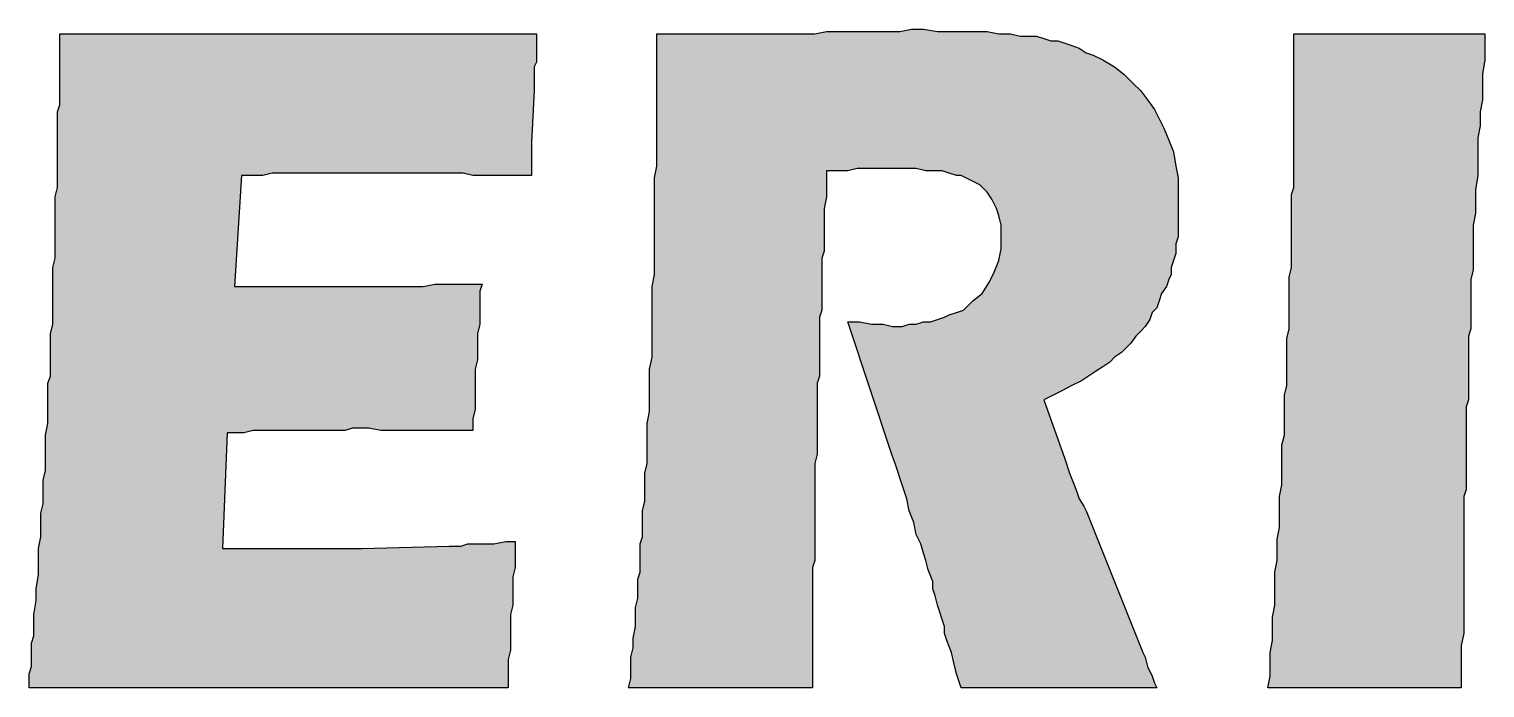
# Model space of a CAD drawing. Extents: x 0 to 1.88, y -0.88 to 0.
# Drawn here: x 1.1839 to 1.5053, y -0.4717 to -0.3263 of the extents above; entities that cross this region are included whole.
import ezdxf

# ---------------------------------------------------------------- set-up
doc = ezdxf.new("R2010")
doc.units = 0
doc.header["$LTSCALE"] = 10
doc.header["$MEASUREMENT"] = 0
doc.layers.add('BDR-18', color=1, linetype='Continuous')

msp = doc.modelspace()

# ---------------------------------------------------------------- hatches: boundary and pattern name
at = {"layer": 'BDR-18', "linetype": 'ByBlock'}
h = msp.add_hatch(color=256, dxfattribs=at)
h.dxf.hatch_style = 1
h.paths.add_polyline_path([(1.18385, -0.47171), (1.18385, -0.47014), (1.18385, -0.46858), (1.18437, -0.46702), (1.18437, -0.46493), (1.18437, -0.46337), (1.18437, -0.46181), (1.18489, -0.46024), (1.18489, -0.45868), (1.18489, -0.45712), (1.18489, -0.45555), (1.18541, -0.45243), (1.18541, -0.44982), (1.18594, -0.4467), (1.18594, -0.44409), (1.18594, -0.44097), (1.18646, -0.43836), (1.18646, -0.43575), (1.18646, -0.43315), (1.18698, -0.43107), (1.18698, -0.42846), (1.18698, -0.42585), (1.1875, -0.42377), (1.1875, -0.42117), (1.1875, -0.41856), (1.1875, -0.41596), (1.18802, -0.41335), (1.18802, -0.41074), (1.18802, -0.40762), (1.18802, -0.40449), (1.18854, -0.40293), (1.18854, -0.40137), (1.18854, -0.3998), (1.18854, -0.39824), (1.18854, -0.39668), (1.18854, -0.39511), (1.18854, -0.39355), (1.18906, -0.39147), (1.18906, -0.3899), (1.18906, -0.38834), (1.18906, -0.38626), (1.18906, -0.38469), (1.18906, -0.38261), (1.18906, -0.38105), (1.18906, -0.37896), (1.18958, -0.37688), (1.18958, -0.37531), (1.18958, -0.37323), (1.18958, -0.37167), (1.18958, -0.36958), (1.18958, -0.36802), (1.18958, -0.36646), (1.18958, -0.36489), (1.18958, -0.36333), (1.1901, -0.36125), (1.1901, -0.3602), (1.1901, -0.35708), (1.1901, -0.35447), (1.1901, -0.35187), (1.1901, -0.34926), (1.1901, -0.34666), (1.1901, -0.34457), (1.19063, -0.34301), (1.19063, -0.34092), (1.19063, -0.33936), (1.19063, -0.3378), (1.19063, -0.33676), (1.19063, -0.32738), (1.19323, -0.32738), (1.19636, -0.32738), (1.19896, -0.32738), (1.20209, -0.32738), (1.20365, -0.32738), (1.20521, -0.32738), (1.20678, -0.32738), (1.20834, -0.32738), (1.2099, -0.32738), (1.21147, -0.32738), (1.21355, -0.32738), (1.21511, -0.32738), (1.21668, -0.32738), (1.21824, -0.32738), (1.22032, -0.32738), (1.22189, -0.32738), (1.22397, -0.32738), (1.22554, -0.32738), (1.2271, -0.32738), (1.22918, -0.32738), (1.23075, -0.32738), (1.23283, -0.32738), (1.23491, -0.32738), (1.23648, -0.32738), (1.23856, -0.32738), (1.24065, -0.32738), (1.24221, -0.32738), (1.24429, -0.32738), (1.24638, -0.32738), (1.24794, -0.32738), (1.25002, -0.32738), (1.25159, -0.32738), (1.25315, -0.32738), (1.25523, -0.32738), (1.2568, -0.32738), (1.25888, -0.32738), (1.26044, -0.32738), (1.26201, -0.32738), (1.26357, -0.32738), (1.26566, -0.32738), (1.26722, -0.32738), (1.26878, -0.32738), (1.27034, -0.32738), (1.27191, -0.32738), (1.27347, -0.32738), (1.27503, -0.32738), (1.2766, -0.32738), (1.27816, -0.32738), (1.27972, -0.32738), (1.28129, -0.32738), (1.28441, -0.32738), (1.28754, -0.32738), (1.29014, -0.32738), (1.29327, -0.32738), (1.29588, -0.32738), (1.29588, -0.3305), (1.29588, -0.33155), (1.29588, -0.33363), (1.29535, -0.33467), (1.29535, -0.33624), (1.29535, -0.3378), (1.29535, -0.33988), (1.29483, -0.35135), (1.29483, -0.35343), (1.29483, -0.35499), (1.29483, -0.35708), (1.29483, -0.35864), (1.29223, -0.35864), (1.29014, -0.35864), (1.28806, -0.35864), (1.28598, -0.35864), (1.28389, -0.35864), (1.28181, -0.35864), (1.27972, -0.35812), (1.27764, -0.35812), (1.27608, -0.35812), (1.27399, -0.35812), (1.27243, -0.35812), (1.27034, -0.35812), (1.26878, -0.35812), (1.26722, -0.35812), (1.26566, -0.35812), (1.26409, -0.35812), (1.26201, -0.35812), (1.26044, -0.35812), (1.25888, -0.35812), (1.25784, -0.35812), (1.25471, -0.35812), (1.25263, -0.35812), (1.25055, -0.35812), (1.24846, -0.35812), (1.2469, -0.35812), (1.24533, -0.35812), (1.24429, -0.35812), (1.24273, -0.35812), (1.24117, -0.35812), (1.2396, -0.35812), (1.23752, -0.35812), (1.23543, -0.35864), (1.23283, -0.35864), (1.23075, -0.35864), (1.22918, -0.38313), (1.23231, -0.38313), (1.23543, -0.38313), (1.237, -0.38313), (1.23856, -0.38313), (1.24012, -0.38313), (1.24169, -0.38313), (1.24325, -0.38313), (1.24481, -0.38313), (1.24638, -0.38313), (1.24846, -0.38313), (1.25002, -0.38313), (1.25159, -0.38313), (1.25367, -0.38313), (1.25523, -0.38313), (1.25732, -0.38313), (1.2594, -0.38313), (1.26044, -0.38313), (1.26201, -0.38313), (1.26357, -0.38313), (1.26513, -0.38313), (1.26722, -0.38313), (1.26878, -0.38313), (1.27087, -0.38313), (1.27347, -0.38261), (1.27556, -0.38261), (1.27816, -0.38261), (1.28077, -0.38261), (1.28389, -0.38261), (1.28337, -0.38417), (1.28337, -0.38626), (1.28337, -0.38782), (1.28337, -0.38938), (1.28337, -0.39147), (1.28285, -0.39355), (1.28285, -0.39563), (1.28285, -0.3972), (1.28285, -0.39928), (1.28233, -0.40137), (1.28233, -0.40345), (1.28233, -0.40606), (1.28233, -0.40814), (1.28233, -0.41022), (1.28181, -0.41231), (1.28181, -0.41491), (1.27972, -0.41491), (1.27816, -0.41491), (1.27608, -0.41491), (1.27399, -0.41491), (1.27243, -0.41491), (1.27087, -0.41491), (1.26878, -0.41491), (1.26722, -0.41491), (1.26566, -0.41491), (1.26461, -0.41491), (1.26149, -0.41491), (1.25888, -0.41439), (1.2568, -0.41439), (1.25523, -0.41439), (1.25367, -0.41491), (1.25159, -0.41491), (1.25002, -0.41491), (1.24846, -0.41491), (1.24638, -0.41491), (1.24481, -0.41491), (1.24273, -0.41491), (1.24117, -0.41491), (1.23908, -0.41491), (1.23752, -0.41491), (1.23543, -0.41491), (1.23335, -0.41491), (1.23127, -0.41543), (1.2297, -0.41543), (1.22762, -0.41543), (1.22658, -0.44097), (1.237, -0.44097), (1.23856, -0.44097), (1.24012, -0.44097), (1.24221, -0.44097), (1.24481, -0.44097), (1.24742, -0.44097), (1.24898, -0.44097), (1.25055, -0.44097), (1.25211, -0.44097), (1.25367, -0.44097), (1.25523, -0.44097), (1.25732, -0.44097), (1.2766, -0.44044), (1.27816, -0.44044), (1.2792, -0.44044), (1.28077, -0.43992), (1.28285, -0.43992), (1.28441, -0.43992), (1.2865, -0.43992), (1.2891, -0.4394), (1.29119, -0.4394), (1.29119, -0.44149), (1.29119, -0.44357), (1.29119, -0.44513), (1.29067, -0.44722), (1.29067, -0.4493), (1.29067, -0.45139), (1.29067, -0.45347), (1.29014, -0.45555), (1.29014, -0.45764), (1.29014, -0.4592), (1.29014, -0.46129), (1.29014, -0.46337), (1.28962, -0.46545), (1.28962, -0.46754), (1.28962, -0.46962), (1.28962, -0.47171), (1.2865, -0.47171), (1.28389, -0.47171), (1.28077, -0.47171), (1.27764, -0.47171), (1.27451, -0.47171), (1.27139, -0.47171), (1.26982, -0.47171), (1.26826, -0.47171), (1.2667, -0.47171), (1.26513, -0.47171), (1.26357, -0.47171), (1.26201, -0.47171), (1.26044, -0.47171), (1.25888, -0.47171), (1.25732, -0.47171), (1.25576, -0.47171), (1.25419, -0.47171), (1.25211, -0.47171), (1.25055, -0.47171), (1.24898, -0.47171), (1.24742, -0.47171), (1.24586, -0.47171), (1.24377, -0.47171), (1.24221, -0.47171), (1.24065, -0.47171), (1.23908, -0.47171), (1.1974, -0.47171)])
h = msp.add_hatch(color=256, dxfattribs=at)
h.dxf.hatch_style = 1
h.paths.add_polyline_path([(1.3162, -0.47171), (1.31672, -0.46962), (1.31672, -0.46702), (1.31672, -0.46493), (1.31724, -0.46285), (1.31724, -0.46076), (1.31776, -0.45816), (1.31776, -0.45608), (1.31776, -0.45399), (1.31828, -0.45191), (1.31828, -0.44982), (1.31828, -0.44774), (1.3188, -0.44618), (1.3188, -0.44409), (1.3188, -0.44201), (1.3188, -0.43992), (1.31932, -0.43836), (1.31932, -0.43628), (1.31932, -0.43419), (1.31932, -0.43263), (1.31984, -0.43054), (1.31984, -0.42846), (1.31984, -0.42638), (1.31984, -0.42429), (1.32036, -0.42221), (1.32036, -0.42012), (1.32036, -0.41752), (1.32036, -0.41543), (1.32036, -0.41335), (1.32089, -0.41074), (1.32089, -0.40866), (1.32089, -0.40606), (1.32089, -0.40345), (1.32089, -0.40137), (1.32141, -0.39876), (1.32141, -0.39616), (1.32141, -0.39355), (1.32141, -0.39094), (1.32141, -0.38834), (1.32141, -0.38573), (1.32141, -0.38313), (1.32193, -0.38052), (1.32193, -0.37792), (1.32193, -0.37531), (1.32193, -0.37271), (1.32193, -0.3701), (1.32193, -0.3675), (1.32193, -0.36489), (1.32193, -0.36177), (1.32193, -0.35916), (1.32245, -0.35656), (1.32245, -0.35395), (1.32245, -0.35187), (1.32245, -0.34926), (1.32245, -0.34666), (1.32245, -0.34457), (1.32245, -0.34249), (1.32245, -0.3404), (1.32245, -0.33832), (1.32245, -0.33624), (1.32245, -0.33415), (1.32245, -0.33259), (1.32245, -0.3305), (1.32245, -0.32894), (1.32245, -0.32738), (1.32558, -0.32738), (1.32818, -0.32738), (1.33079, -0.32738), (1.33339, -0.32738), (1.33548, -0.32738), (1.33756, -0.32738), (1.33964, -0.32738), (1.34173, -0.32738), (1.34381, -0.32738), (1.34537, -0.32738), (1.34798, -0.32738), (1.35006, -0.32738), (1.35215, -0.32738), (1.35475, -0.32738), (1.35736, -0.32738), (1.35996, -0.32686), (1.36257, -0.32686), (1.3657, -0.32686), (1.3683, -0.32686), (1.37091, -0.32686), (1.37351, -0.32686), (1.37612, -0.32686), (1.37872, -0.32634), (1.38133, -0.32634), (1.38445, -0.32686), (1.38706, -0.32686), (1.39018, -0.32686), (1.39279, -0.32686), (1.3954, -0.32686), (1.398, -0.32738), (1.40061, -0.32738), (1.40269, -0.3279), (1.40477, -0.3279), (1.40634, -0.3279), (1.4079, -0.32842), (1.40946, -0.32894), (1.41103, -0.32894), (1.41259, -0.32946), (1.41415, -0.32998), (1.41572, -0.3305), (1.41728, -0.33155), (1.41884, -0.33207), (1.42093, -0.33311), (1.42353, -0.33467), (1.42562, -0.33624), (1.4277, -0.33832), (1.42926, -0.33988), (1.43083, -0.34197), (1.43239, -0.34405), (1.43343, -0.34614), (1.43447, -0.34822), (1.43552, -0.35082), (1.43656, -0.35343), (1.43708, -0.35656), (1.4376, -0.35916), (1.4376, -0.36072), (1.4376, -0.36229), (1.4376, -0.36385), (1.4376, -0.36541), (1.4376, -0.36698), (1.4376, -0.36906), (1.4376, -0.37062), (1.4376, -0.37219), (1.43708, -0.37375), (1.43708, -0.37583), (1.43656, -0.3774), (1.43604, -0.37896), (1.43604, -0.38052), (1.43552, -0.38157), (1.43499, -0.38313), (1.43395, -0.38469), (1.43343, -0.38626), (1.43291, -0.38782), (1.43187, -0.38886), (1.43135, -0.39042), (1.4303, -0.39199), (1.42926, -0.39303), (1.42822, -0.39407), (1.42718, -0.39563), (1.42614, -0.39668), (1.42509, -0.39772), (1.42353, -0.39876), (1.42249, -0.3998), (1.42093, -0.40084), (1.41936, -0.40189), (1.4178, -0.40293), (1.41624, -0.40397), (1.41415, -0.40501), (1.41207, -0.40606), (1.40998, -0.4071), (1.4079, -0.40814), (1.41259, -0.42117), (1.41363, -0.42429), (1.41467, -0.4269), (1.41519, -0.42846), (1.41572, -0.43002), (1.41676, -0.43159), (1.41728, -0.43263), (1.42978, -0.46389), (1.4303, -0.46493), (1.43083, -0.46702), (1.43187, -0.4691), (1.43239, -0.47066), (1.43291, -0.47171), (1.43083, -0.47171), (1.42926, -0.47171), (1.42718, -0.47171), (1.42562, -0.47171), (1.42405, -0.47171), (1.42249, -0.47171), (1.41988, -0.47171), (1.41728, -0.47171), (1.41519, -0.47171), (1.41311, -0.47171), (1.41207, -0.47171), (1.40998, -0.47171), (1.4079, -0.47171), (1.40529, -0.47171), (1.40269, -0.47171), (1.40113, -0.47171), (1.40008, -0.47171), (1.39852, -0.47171), (1.39644, -0.47171), (1.39487, -0.47171), (1.39331, -0.47171), (1.39123, -0.47171), (1.38966, -0.47171), (1.38914, -0.47014), (1.38862, -0.46858), (1.3881, -0.4665), (1.38758, -0.46389), (1.38654, -0.46129), (1.38602, -0.45972), (1.38602, -0.45816), (1.3855, -0.4566), (1.38497, -0.45503), (1.38445, -0.45347), (1.38393, -0.45139), (1.38341, -0.44982), (1.38341, -0.44826), (1.38237, -0.44565), (1.38185, -0.44357), (1.38133, -0.44201), (1.38081, -0.43992), (1.37976, -0.43784), (1.37924, -0.43523), (1.3782, -0.43263), (1.37768, -0.43002), (1.37716, -0.42846), (1.37664, -0.4269), (1.37612, -0.42533), (1.3756, -0.42377), (1.37507, -0.42221), (1.37455, -0.42064), (1.36465, -0.39094), (1.36726, -0.39094), (1.36986, -0.39147), (1.37247, -0.39147), (1.37455, -0.39199), (1.37664, -0.39199), (1.3782, -0.39147), (1.37976, -0.39147), (1.38133, -0.39094), (1.38289, -0.39094), (1.38445, -0.39042), (1.38602, -0.3899), (1.38706, -0.38938), (1.38862, -0.38886), (1.39018, -0.38834), (1.39227, -0.38626), (1.39435, -0.38469), (1.39592, -0.38209), (1.39696, -0.38), (1.398, -0.3774), (1.39852, -0.37479), (1.39852, -0.37219), (1.39852, -0.36958), (1.398, -0.3675), (1.39748, -0.36593), (1.39644, -0.36385), (1.3954, -0.36229), (1.39383, -0.36072), (1.39175, -0.35968), (1.38966, -0.35864), (1.38862, -0.35864), (1.38706, -0.35812), (1.3855, -0.3576), (1.38393, -0.3576), (1.38185, -0.3576), (1.37976, -0.35708), (1.37768, -0.35708), (1.37507, -0.35708), (1.37351, -0.35708), (1.37195, -0.35708), (1.36986, -0.35708), (1.3683, -0.35708), (1.36674, -0.35708), (1.36465, -0.3576), (1.36257, -0.3576), (1.35996, -0.3576), (1.35996, -0.3602), (1.35996, -0.36333), (1.35944, -0.36593), (1.35944, -0.36906), (1.35944, -0.37062), (1.35944, -0.37219), (1.35944, -0.37375), (1.35944, -0.37531), (1.35892, -0.37688), (1.35892, -0.37844), (1.35892, -0.38), (1.35892, -0.38157), (1.35892, -0.38313), (1.35892, -0.38521), (1.35892, -0.38678), (1.35892, -0.38834), (1.3584, -0.3899), (1.3584, -0.39199), (1.3584, -0.39355), (1.3584, -0.39563), (1.3584, -0.3972), (1.3584, -0.39928), (1.3584, -0.40084), (1.3584, -0.40293), (1.35788, -0.40449), (1.35788, -0.40658), (1.35788, -0.40866), (1.35788, -0.41074), (1.35788, -0.41231), (1.35788, -0.41439), (1.35788, -0.41648), (1.35788, -0.41856), (1.35788, -0.42012), (1.35736, -0.42221), (1.35736, -0.42429), (1.35736, -0.42585), (1.35736, -0.42794), (1.35736, -0.43002), (1.35736, -0.43211), (1.35736, -0.43367), (1.35736, -0.43575), (1.35736, -0.43784), (1.35736, -0.4394), (1.35736, -0.44149), (1.35736, -0.44357), (1.35684, -0.44513), (1.35684, -0.44722), (1.35684, -0.4493), (1.35684, -0.45086), (1.35684, -0.45295), (1.35684, -0.45503), (1.35684, -0.4566), (1.35684, -0.45868), (1.35684, -0.46076), (1.35684, -0.46233), (1.35684, -0.46441), (1.35684, -0.46598), (1.35684, -0.46806), (1.35684, -0.47014), (1.35684, -0.47171), (1.35475, -0.47171), (1.35319, -0.47171), (1.35111, -0.47171), (1.34954, -0.47171), (1.34798, -0.47171), (1.34642, -0.47171), (1.34381, -0.47171), (1.34121, -0.47171), (1.33912, -0.47171), (1.33756, -0.47171), (1.336, -0.47171), (1.33443, -0.47171), (1.33287, -0.47171), (1.33079, -0.47171), (1.32818, -0.47171), (1.32558, -0.47171), (1.32453, -0.47171), (1.32297, -0.47171), (1.32141, -0.47171), (1.31984, -0.47171), (1.31828, -0.47171)])
h = msp.add_hatch(color=256, dxfattribs=at)
h.dxf.hatch_style = 1
h.paths.add_polyline_path([(1.4574, -0.47171), (1.45792, -0.4691), (1.45792, -0.4665), (1.45792, -0.46389), (1.45844, -0.46129), (1.45844, -0.45868), (1.45844, -0.45608), (1.45896, -0.45347), (1.45896, -0.45139), (1.45896, -0.44878), (1.45896, -0.44618), (1.45948, -0.44357), (1.45948, -0.44149), (1.45948, -0.43888), (1.46, -0.43628), (1.46, -0.43419), (1.46, -0.43159), (1.46, -0.4295), (1.46053, -0.4269), (1.46053, -0.42481), (1.46053, -0.42273), (1.46053, -0.42012), (1.46053, -0.41804), (1.46105, -0.41596), (1.46105, -0.41335), (1.46105, -0.41127), (1.46105, -0.40918), (1.46105, -0.4071), (1.46157, -0.40501), (1.46157, -0.40293), (1.46157, -0.40084), (1.46157, -0.39876), (1.46157, -0.39668), (1.46157, -0.39459), (1.46209, -0.39251), (1.46209, -0.39042), (1.46209, -0.38834), (1.46209, -0.38678), (1.46209, -0.38469), (1.46209, -0.38261), (1.46209, -0.38105), (1.46261, -0.37896), (1.46261, -0.37688), (1.46261, -0.37531), (1.46261, -0.37323), (1.46261, -0.37167), (1.46261, -0.36958), (1.46261, -0.36802), (1.46261, -0.36646), (1.46261, -0.36437), (1.46261, -0.36281), (1.46313, -0.36125), (1.46313, -0.35968), (1.46313, -0.3576), (1.46313, -0.35604), (1.46313, -0.35447), (1.46313, -0.35291), (1.46313, -0.35135), (1.46313, -0.34978), (1.46313, -0.34822), (1.46313, -0.34666), (1.46313, -0.34405), (1.46313, -0.34092), (1.46313, -0.32738), (1.46521, -0.32738), (1.46678, -0.32738), (1.46886, -0.32738), (1.47043, -0.32738), (1.47251, -0.32738), (1.47407, -0.32738), (1.47564, -0.32738), (1.47668, -0.32738), (1.47928, -0.32738), (1.48189, -0.32738), (1.48345, -0.32738), (1.48501, -0.32738), (1.48606, -0.32738), (1.48762, -0.32738), (1.48918, -0.32738), (1.49179, -0.32738), (1.49283, -0.32738), (1.49439, -0.32738), (1.49596, -0.32738), (1.49752, -0.32738), (1.4996, -0.32738), (1.50117, -0.32738), (1.50325, -0.32738), (1.50534, -0.32738), (1.50534, -0.32998), (1.50534, -0.33311), (1.50481, -0.33624), (1.50481, -0.33884), (1.50481, -0.34197), (1.50429, -0.34457), (1.50429, -0.3477), (1.50377, -0.3503), (1.50377, -0.35343), (1.50377, -0.35604), (1.50377, -0.35864), (1.50325, -0.36177), (1.50325, -0.36437), (1.50325, -0.36698), (1.50273, -0.36958), (1.50273, -0.37219), (1.50273, -0.37427), (1.50273, -0.37583), (1.50273, -0.37792), (1.50273, -0.37948), (1.50221, -0.38157), (1.50221, -0.38313), (1.50221, -0.38521), (1.50221, -0.38678), (1.50221, -0.38886), (1.50221, -0.39042), (1.50221, -0.39251), (1.50169, -0.39407), (1.50169, -0.39563), (1.50169, -0.39772), (1.50169, -0.39928), (1.50169, -0.40084), (1.50169, -0.40293), (1.50169, -0.40449), (1.50169, -0.40606), (1.50169, -0.40814), (1.50117, -0.4097), (1.50117, -0.41127), (1.50117, -0.41283), (1.50117, -0.41491), (1.50117, -0.41648), (1.50117, -0.41804), (1.50117, -0.4196), (1.50117, -0.42117), (1.50117, -0.42273), (1.50117, -0.42481), (1.50117, -0.42638), (1.50117, -0.42794), (1.50065, -0.4295), (1.50065, -0.43107), (1.50065, -0.43263), (1.50065, -0.43419), (1.50065, -0.43575), (1.50065, -0.43732), (1.50065, -0.44044), (1.50065, -0.44305), (1.50065, -0.44618), (1.50065, -0.44878), (1.50065, -0.45191), (1.50065, -0.45451), (1.50065, -0.45712), (1.50065, -0.45972), (1.50012, -0.46233), (1.50012, -0.46493), (1.50012, -0.46702), (1.50012, -0.46962), (1.50012, -0.47171), (1.48085, -0.47171), (1.47928, -0.47171), (1.4772, -0.47171), (1.47511, -0.47171), (1.47251, -0.47171), (1.47095, -0.47171), (1.46938, -0.47171), (1.4673, -0.47171), (1.46574, -0.47171), (1.46365, -0.47171), (1.46209, -0.47171), (1.46, -0.47171)])

# ---------------------------------------------------------------- linework, layer by layer
for points in [[(1.18385, -0.47171), (1.18385, -0.47014), (1.18385, -0.46858), (1.18437, -0.46702), (1.18437, -0.46493), (1.18437, -0.46337), (1.18437, -0.46181), (1.18489, -0.46024), (1.18489, -0.45868), (1.18489, -0.45712), (1.18489, -0.45555), (1.18541, -0.45243), (1.18541, -0.44982), (1.18594, -0.4467), (1.18594, -0.44409), (1.18594, -0.44097), (1.18646, -0.43836), (1.18646, -0.43575), (1.18646, -0.43315), (1.18698, -0.43107), (1.18698, -0.42846), (1.18698, -0.42585), (1.1875, -0.42377), (1.1875, -0.42117), (1.1875, -0.41856), (1.1875, -0.41596), (1.18802, -0.41335), (1.18802, -0.41074), (1.18802, -0.40762), (1.18802, -0.40449), (1.18854, -0.40293), (1.18854, -0.40137), (1.18854, -0.3998), (1.18854, -0.39824), (1.18854, -0.39668), (1.18854, -0.39511), (1.18854, -0.39355), (1.18906, -0.39147), (1.18906, -0.3899), (1.18906, -0.38834), (1.18906, -0.38626), (1.18906, -0.38469), (1.18906, -0.38261), (1.18906, -0.38105), (1.18906, -0.37896), (1.18958, -0.37688), (1.18958, -0.37531), (1.18958, -0.37323), (1.18958, -0.37167), (1.18958, -0.36958), (1.18958, -0.36802), (1.18958, -0.36646), (1.18958, -0.36489), (1.18958, -0.36333), (1.1901, -0.36125), (1.1901, -0.3602), (1.1901, -0.35708), (1.1901, -0.35447), (1.1901, -0.35187), (1.1901, -0.34926), (1.1901, -0.34666), (1.1901, -0.34457), (1.19063, -0.34301), (1.19063, -0.34092), (1.19063, -0.33936), (1.19063, -0.3378), (1.19063, -0.33676), (1.19063, -0.32738), (1.19323, -0.32738), (1.19636, -0.32738), (1.19896, -0.32738), (1.20209, -0.32738), (1.20365, -0.32738), (1.20521, -0.32738), (1.20678, -0.32738), (1.20834, -0.32738), (1.2099, -0.32738), (1.21147, -0.32738), (1.21355, -0.32738), (1.21511, -0.32738), (1.21668, -0.32738), (1.21824, -0.32738), (1.22032, -0.32738), (1.22189, -0.32738), (1.22397, -0.32738), (1.22554, -0.32738), (1.2271, -0.32738), (1.22918, -0.32738), (1.23075, -0.32738), (1.23283, -0.32738), (1.23491, -0.32738), (1.23648, -0.32738), (1.23856, -0.32738), (1.24065, -0.32738), (1.24221, -0.32738), (1.24429, -0.32738), (1.24638, -0.32738), (1.24794, -0.32738), (1.25002, -0.32738), (1.25159, -0.32738), (1.25315, -0.32738), (1.25523, -0.32738), (1.2568, -0.32738), (1.25888, -0.32738), (1.26044, -0.32738), (1.26201, -0.32738), (1.26357, -0.32738), (1.26566, -0.32738), (1.26722, -0.32738), (1.26878, -0.32738), (1.27034, -0.32738), (1.27191, -0.32738), (1.27347, -0.32738), (1.27503, -0.32738), (1.2766, -0.32738), (1.27816, -0.32738), (1.27972, -0.32738), (1.28129, -0.32738), (1.28441, -0.32738), (1.28754, -0.32738), (1.29014, -0.32738), (1.29327, -0.32738), (1.29588, -0.32738), (1.29588, -0.3305), (1.29588, -0.33155), (1.29588, -0.33363), (1.29535, -0.33467), (1.29535, -0.33624), (1.29535, -0.3378), (1.29535, -0.33988), (1.29483, -0.35135), (1.29483, -0.35343), (1.29483, -0.35499), (1.29483, -0.35708), (1.29483, -0.35864), (1.29223, -0.35864), (1.29014, -0.35864), (1.28806, -0.35864), (1.28598, -0.35864), (1.28389, -0.35864), (1.28181, -0.35864), (1.27972, -0.35812), (1.27764, -0.35812), (1.27608, -0.35812), (1.27399, -0.35812), (1.27243, -0.35812), (1.27034, -0.35812), (1.26878, -0.35812), (1.26722, -0.35812), (1.26566, -0.35812), (1.26409, -0.35812), (1.26201, -0.35812), (1.26044, -0.35812), (1.25888, -0.35812), (1.25784, -0.35812), (1.25471, -0.35812), (1.25263, -0.35812), (1.25055, -0.35812), (1.24846, -0.35812), (1.2469, -0.35812), (1.24533, -0.35812), (1.24429, -0.35812), (1.24273, -0.35812), (1.24117, -0.35812), (1.2396, -0.35812), (1.23752, -0.35812), (1.23543, -0.35864), (1.23283, -0.35864), (1.23075, -0.35864), (1.22918, -0.38313), (1.23231, -0.38313), (1.23543, -0.38313), (1.237, -0.38313), (1.23856, -0.38313), (1.24012, -0.38313), (1.24169, -0.38313), (1.24325, -0.38313), (1.24481, -0.38313), (1.24638, -0.38313), (1.24846, -0.38313), (1.25002, -0.38313), (1.25159, -0.38313), (1.25367, -0.38313), (1.25523, -0.38313), (1.25732, -0.38313), (1.2594, -0.38313), (1.26044, -0.38313), (1.26201, -0.38313), (1.26357, -0.38313), (1.26513, -0.38313), (1.26722, -0.38313), (1.26878, -0.38313), (1.27087, -0.38313), (1.27347, -0.38261), (1.27556, -0.38261), (1.27816, -0.38261), (1.28077, -0.38261), (1.28389, -0.38261), (1.28337, -0.38417), (1.28337, -0.38626), (1.28337, -0.38782), (1.28337, -0.38938), (1.28337, -0.39147), (1.28285, -0.39355), (1.28285, -0.39563), (1.28285, -0.3972), (1.28285, -0.39928), (1.28233, -0.40137), (1.28233, -0.40345), (1.28233, -0.40606), (1.28233, -0.40814), (1.28233, -0.41022), (1.28181, -0.41231), (1.28181, -0.41491), (1.27972, -0.41491), (1.27816, -0.41491), (1.27608, -0.41491), (1.27399, -0.41491), (1.27243, -0.41491), (1.27087, -0.41491), (1.26878, -0.41491), (1.26722, -0.41491), (1.26566, -0.41491), (1.26461, -0.41491), (1.26149, -0.41491), (1.25888, -0.41439), (1.2568, -0.41439), (1.25523, -0.41439), (1.25367, -0.41491), (1.25159, -0.41491), (1.25002, -0.41491), (1.24846, -0.41491), (1.24638, -0.41491), (1.24481, -0.41491), (1.24273, -0.41491), (1.24117, -0.41491), (1.23908, -0.41491), (1.23752, -0.41491), (1.23543, -0.41491), (1.23335, -0.41491), (1.23127, -0.41543), (1.2297, -0.41543), (1.22762, -0.41543), (1.22658, -0.44097), (1.237, -0.44097), (1.23856, -0.44097), (1.24012, -0.44097), (1.24221, -0.44097), (1.24481, -0.44097), (1.24742, -0.44097), (1.24898, -0.44097), (1.25055, -0.44097), (1.25211, -0.44097), (1.25367, -0.44097), (1.25523, -0.44097), (1.25732, -0.44097), (1.2766, -0.44044), (1.27816, -0.44044), (1.2792, -0.44044), (1.28077, -0.43992), (1.28285, -0.43992), (1.28441, -0.43992), (1.2865, -0.43992), (1.2891, -0.4394), (1.29119, -0.4394), (1.29119, -0.44149), (1.29119, -0.44357), (1.29119, -0.44513), (1.29067, -0.44722), (1.29067, -0.4493), (1.29067, -0.45139), (1.29067, -0.45347), (1.29014, -0.45555), (1.29014, -0.45764), (1.29014, -0.4592), (1.29014, -0.46129), (1.29014, -0.46337), (1.28962, -0.46545), (1.28962, -0.46754), (1.28962, -0.46962), (1.28962, -0.47171), (1.2865, -0.47171), (1.28389, -0.47171), (1.28077, -0.47171), (1.27764, -0.47171), (1.27451, -0.47171), (1.27139, -0.47171), (1.26982, -0.47171), (1.26826, -0.47171), (1.2667, -0.47171), (1.26513, -0.47171), (1.26357, -0.47171), (1.26201, -0.47171), (1.26044, -0.47171), (1.25888, -0.47171), (1.25732, -0.47171), (1.25576, -0.47171), (1.25419, -0.47171), (1.25211, -0.47171), (1.25055, -0.47171), (1.24898, -0.47171), (1.24742, -0.47171), (1.24586, -0.47171), (1.24377, -0.47171), (1.24221, -0.47171), (1.24065, -0.47171), (1.23908, -0.47171), (1.1974, -0.47171)], [(1.3162, -0.47171), (1.31672, -0.46962), (1.31672, -0.46702), (1.31672, -0.46493), (1.31724, -0.46285), (1.31724, -0.46076), (1.31776, -0.45816), (1.31776, -0.45608), (1.31776, -0.45399), (1.31828, -0.45191), (1.31828, -0.44982), (1.31828, -0.44774), (1.3188, -0.44618), (1.3188, -0.44409), (1.3188, -0.44201), (1.3188, -0.43992), (1.31932, -0.43836), (1.31932, -0.43628), (1.31932, -0.43419), (1.31932, -0.43263), (1.31984, -0.43054), (1.31984, -0.42846), (1.31984, -0.42638), (1.31984, -0.42429), (1.32036, -0.42221), (1.32036, -0.42012), (1.32036, -0.41752), (1.32036, -0.41543), (1.32036, -0.41335), (1.32089, -0.41074), (1.32089, -0.40866), (1.32089, -0.40606), (1.32089, -0.40345), (1.32089, -0.40137), (1.32141, -0.39876), (1.32141, -0.39616), (1.32141, -0.39355), (1.32141, -0.39094), (1.32141, -0.38834), (1.32141, -0.38573), (1.32141, -0.38313), (1.32193, -0.38052), (1.32193, -0.37792), (1.32193, -0.37531), (1.32193, -0.37271), (1.32193, -0.3701), (1.32193, -0.3675), (1.32193, -0.36489), (1.32193, -0.36177), (1.32193, -0.35916), (1.32245, -0.35656), (1.32245, -0.35395), (1.32245, -0.35187), (1.32245, -0.34926), (1.32245, -0.34666), (1.32245, -0.34457), (1.32245, -0.34249), (1.32245, -0.3404), (1.32245, -0.33832), (1.32245, -0.33624), (1.32245, -0.33415), (1.32245, -0.33259), (1.32245, -0.3305), (1.32245, -0.32894), (1.32245, -0.32738), (1.32558, -0.32738), (1.32818, -0.32738), (1.33079, -0.32738), (1.33339, -0.32738), (1.33548, -0.32738), (1.33756, -0.32738), (1.33964, -0.32738), (1.34173, -0.32738), (1.34381, -0.32738), (1.34537, -0.32738), (1.34798, -0.32738), (1.35006, -0.32738), (1.35215, -0.32738), (1.35475, -0.32738), (1.35736, -0.32738), (1.35996, -0.32686), (1.36257, -0.32686), (1.3657, -0.32686), (1.3683, -0.32686), (1.37091, -0.32686), (1.37351, -0.32686), (1.37612, -0.32686), (1.37872, -0.32634), (1.38133, -0.32634), (1.38445, -0.32686), (1.38706, -0.32686), (1.39018, -0.32686), (1.39279, -0.32686), (1.3954, -0.32686), (1.398, -0.32738), (1.40061, -0.32738), (1.40269, -0.3279), (1.40477, -0.3279), (1.40634, -0.3279), (1.4079, -0.32842), (1.40946, -0.32894), (1.41103, -0.32894), (1.41259, -0.32946), (1.41415, -0.32998), (1.41572, -0.3305), (1.41728, -0.33155), (1.41884, -0.33207), (1.42093, -0.33311), (1.42353, -0.33467), (1.42562, -0.33624), (1.4277, -0.33832), (1.42926, -0.33988), (1.43083, -0.34197), (1.43239, -0.34405), (1.43343, -0.34614), (1.43447, -0.34822), (1.43552, -0.35082), (1.43656, -0.35343), (1.43708, -0.35656), (1.4376, -0.35916), (1.4376, -0.36072), (1.4376, -0.36229), (1.4376, -0.36385), (1.4376, -0.36541), (1.4376, -0.36698), (1.4376, -0.36906), (1.4376, -0.37062), (1.4376, -0.37219), (1.43708, -0.37375), (1.43708, -0.37583), (1.43656, -0.3774), (1.43604, -0.37896), (1.43604, -0.38052), (1.43552, -0.38157), (1.43499, -0.38313), (1.43395, -0.38469), (1.43343, -0.38626), (1.43291, -0.38782), (1.43187, -0.38886), (1.43135, -0.39042), (1.4303, -0.39199), (1.42926, -0.39303), (1.42822, -0.39407), (1.42718, -0.39563), (1.42614, -0.39668), (1.42509, -0.39772), (1.42353, -0.39876), (1.42249, -0.3998), (1.42093, -0.40084), (1.41936, -0.40189), (1.4178, -0.40293), (1.41624, -0.40397), (1.41415, -0.40501), (1.41207, -0.40606), (1.40998, -0.4071), (1.4079, -0.40814), (1.41259, -0.42117), (1.41363, -0.42429), (1.41467, -0.4269), (1.41519, -0.42846), (1.41572, -0.43002), (1.41676, -0.43159), (1.41728, -0.43263), (1.42978, -0.46389), (1.4303, -0.46493), (1.43083, -0.46702), (1.43187, -0.4691), (1.43239, -0.47066), (1.43291, -0.47171), (1.43083, -0.47171), (1.42926, -0.47171), (1.42718, -0.47171), (1.42562, -0.47171), (1.42405, -0.47171), (1.42249, -0.47171), (1.41988, -0.47171), (1.41728, -0.47171), (1.41519, -0.47171), (1.41311, -0.47171), (1.41207, -0.47171), (1.40998, -0.47171), (1.4079, -0.47171), (1.40529, -0.47171), (1.40269, -0.47171), (1.40113, -0.47171), (1.40008, -0.47171), (1.39852, -0.47171), (1.39644, -0.47171), (1.39487, -0.47171), (1.39331, -0.47171), (1.39123, -0.47171), (1.38966, -0.47171), (1.38914, -0.47014), (1.38862, -0.46858), (1.3881, -0.4665), (1.38758, -0.46389), (1.38654, -0.46129), (1.38602, -0.45972), (1.38602, -0.45816), (1.3855, -0.4566), (1.38497, -0.45503), (1.38445, -0.45347), (1.38393, -0.45139), (1.38341, -0.44982), (1.38341, -0.44826), (1.38237, -0.44565), (1.38185, -0.44357), (1.38133, -0.44201), (1.38081, -0.43992), (1.37976, -0.43784), (1.37924, -0.43523), (1.3782, -0.43263), (1.37768, -0.43002), (1.37716, -0.42846), (1.37664, -0.4269), (1.37612, -0.42533), (1.3756, -0.42377), (1.37507, -0.42221), (1.37455, -0.42064), (1.36465, -0.39094), (1.36726, -0.39094), (1.36986, -0.39147), (1.37247, -0.39147), (1.37455, -0.39199), (1.37664, -0.39199), (1.3782, -0.39147), (1.37976, -0.39147), (1.38133, -0.39094), (1.38289, -0.39094), (1.38445, -0.39042), (1.38602, -0.3899), (1.38706, -0.38938), (1.38862, -0.38886), (1.39018, -0.38834), (1.39227, -0.38626), (1.39435, -0.38469), (1.39592, -0.38209), (1.39696, -0.38), (1.398, -0.3774), (1.39852, -0.37479), (1.39852, -0.37219), (1.39852, -0.36958), (1.398, -0.3675), (1.39748, -0.36593), (1.39644, -0.36385), (1.3954, -0.36229), (1.39383, -0.36072), (1.39175, -0.35968), (1.38966, -0.35864), (1.38862, -0.35864), (1.38706, -0.35812), (1.3855, -0.3576), (1.38393, -0.3576), (1.38185, -0.3576), (1.37976, -0.35708), (1.37768, -0.35708), (1.37507, -0.35708), (1.37351, -0.35708), (1.37195, -0.35708), (1.36986, -0.35708), (1.3683, -0.35708), (1.36674, -0.35708), (1.36465, -0.3576), (1.36257, -0.3576), (1.35996, -0.3576), (1.35996, -0.3602), (1.35996, -0.36333), (1.35944, -0.36593), (1.35944, -0.36906), (1.35944, -0.37062), (1.35944, -0.37219), (1.35944, -0.37375), (1.35944, -0.37531), (1.35892, -0.37688), (1.35892, -0.37844), (1.35892, -0.38), (1.35892, -0.38157), (1.35892, -0.38313), (1.35892, -0.38521), (1.35892, -0.38678), (1.35892, -0.38834), (1.3584, -0.3899), (1.3584, -0.39199), (1.3584, -0.39355), (1.3584, -0.39563), (1.3584, -0.3972), (1.3584, -0.39928), (1.3584, -0.40084), (1.3584, -0.40293), (1.35788, -0.40449), (1.35788, -0.40658), (1.35788, -0.40866), (1.35788, -0.41074), (1.35788, -0.41231), (1.35788, -0.41439), (1.35788, -0.41648), (1.35788, -0.41856), (1.35788, -0.42012), (1.35736, -0.42221), (1.35736, -0.42429), (1.35736, -0.42585), (1.35736, -0.42794), (1.35736, -0.43002), (1.35736, -0.43211), (1.35736, -0.43367), (1.35736, -0.43575), (1.35736, -0.43784), (1.35736, -0.4394), (1.35736, -0.44149), (1.35736, -0.44357), (1.35684, -0.44513), (1.35684, -0.44722), (1.35684, -0.4493), (1.35684, -0.45086), (1.35684, -0.45295), (1.35684, -0.45503), (1.35684, -0.4566), (1.35684, -0.45868), (1.35684, -0.46076), (1.35684, -0.46233), (1.35684, -0.46441), (1.35684, -0.46598), (1.35684, -0.46806), (1.35684, -0.47014), (1.35684, -0.47171), (1.35475, -0.47171), (1.35319, -0.47171), (1.35111, -0.47171), (1.34954, -0.47171), (1.34798, -0.47171), (1.34642, -0.47171), (1.34381, -0.47171), (1.34121, -0.47171), (1.33912, -0.47171), (1.33756, -0.47171), (1.336, -0.47171), (1.33443, -0.47171), (1.33287, -0.47171), (1.33079, -0.47171), (1.32818, -0.47171), (1.32558, -0.47171), (1.32453, -0.47171), (1.32297, -0.47171), (1.32141, -0.47171), (1.31984, -0.47171), (1.31828, -0.47171)], [(1.4574, -0.47171), (1.45792, -0.4691), (1.45792, -0.4665), (1.45792, -0.46389), (1.45844, -0.46129), (1.45844, -0.45868), (1.45844, -0.45608), (1.45896, -0.45347), (1.45896, -0.45139), (1.45896, -0.44878), (1.45896, -0.44618), (1.45948, -0.44357), (1.45948, -0.44149), (1.45948, -0.43888), (1.46, -0.43628), (1.46, -0.43419), (1.46, -0.43159), (1.46, -0.4295), (1.46053, -0.4269), (1.46053, -0.42481), (1.46053, -0.42273), (1.46053, -0.42012), (1.46053, -0.41804), (1.46105, -0.41596), (1.46105, -0.41335), (1.46105, -0.41127), (1.46105, -0.40918), (1.46105, -0.4071), (1.46157, -0.40501), (1.46157, -0.40293), (1.46157, -0.40084), (1.46157, -0.39876), (1.46157, -0.39668), (1.46157, -0.39459), (1.46209, -0.39251), (1.46209, -0.39042), (1.46209, -0.38834), (1.46209, -0.38678), (1.46209, -0.38469), (1.46209, -0.38261), (1.46209, -0.38105), (1.46261, -0.37896), (1.46261, -0.37688), (1.46261, -0.37531), (1.46261, -0.37323), (1.46261, -0.37167), (1.46261, -0.36958), (1.46261, -0.36802), (1.46261, -0.36646), (1.46261, -0.36437), (1.46261, -0.36281), (1.46313, -0.36125), (1.46313, -0.35968), (1.46313, -0.3576), (1.46313, -0.35604), (1.46313, -0.35447), (1.46313, -0.35291), (1.46313, -0.35135), (1.46313, -0.34978), (1.46313, -0.34822), (1.46313, -0.34666), (1.46313, -0.34405), (1.46313, -0.34092), (1.46313, -0.32738), (1.46521, -0.32738), (1.46678, -0.32738), (1.46886, -0.32738), (1.47043, -0.32738), (1.47251, -0.32738), (1.47407, -0.32738), (1.47564, -0.32738), (1.47668, -0.32738), (1.47928, -0.32738), (1.48189, -0.32738), (1.48345, -0.32738), (1.48501, -0.32738), (1.48606, -0.32738), (1.48762, -0.32738), (1.48918, -0.32738), (1.49179, -0.32738), (1.49283, -0.32738), (1.49439, -0.32738), (1.49596, -0.32738), (1.49752, -0.32738), (1.4996, -0.32738), (1.50117, -0.32738), (1.50325, -0.32738), (1.50534, -0.32738), (1.50534, -0.32998), (1.50534, -0.33311), (1.50481, -0.33624), (1.50481, -0.33884), (1.50481, -0.34197), (1.50429, -0.34457), (1.50429, -0.3477), (1.50377, -0.3503), (1.50377, -0.35343), (1.50377, -0.35604), (1.50377, -0.35864), (1.50325, -0.36177), (1.50325, -0.36437), (1.50325, -0.36698), (1.50273, -0.36958), (1.50273, -0.37219), (1.50273, -0.37427), (1.50273, -0.37583), (1.50273, -0.37792), (1.50273, -0.37948), (1.50221, -0.38157), (1.50221, -0.38313), (1.50221, -0.38521), (1.50221, -0.38678), (1.50221, -0.38886), (1.50221, -0.39042), (1.50221, -0.39251), (1.50169, -0.39407), (1.50169, -0.39563), (1.50169, -0.39772), (1.50169, -0.39928), (1.50169, -0.40084), (1.50169, -0.40293), (1.50169, -0.40449), (1.50169, -0.40606), (1.50169, -0.40814), (1.50117, -0.4097), (1.50117, -0.41127), (1.50117, -0.41283), (1.50117, -0.41491), (1.50117, -0.41648), (1.50117, -0.41804), (1.50117, -0.4196), (1.50117, -0.42117), (1.50117, -0.42273), (1.50117, -0.42481), (1.50117, -0.42638), (1.50117, -0.42794), (1.50065, -0.4295), (1.50065, -0.43107), (1.50065, -0.43263), (1.50065, -0.43419), (1.50065, -0.43575), (1.50065, -0.43732), (1.50065, -0.44044), (1.50065, -0.44305), (1.50065, -0.44618), (1.50065, -0.44878), (1.50065, -0.45191), (1.50065, -0.45451), (1.50065, -0.45712), (1.50065, -0.45972), (1.50012, -0.46233), (1.50012, -0.46493), (1.50012, -0.46702), (1.50012, -0.46962), (1.50012, -0.47171), (1.48085, -0.47171), (1.47928, -0.47171), (1.4772, -0.47171), (1.47511, -0.47171), (1.47251, -0.47171), (1.47095, -0.47171), (1.46938, -0.47171), (1.4673, -0.47171), (1.46574, -0.47171), (1.46365, -0.47171), (1.46209, -0.47171), (1.46, -0.47171)]]:
    msp.add_lwpolyline(points, close=True, dxfattribs=at)

doc.saveas('drawing.dxf')
